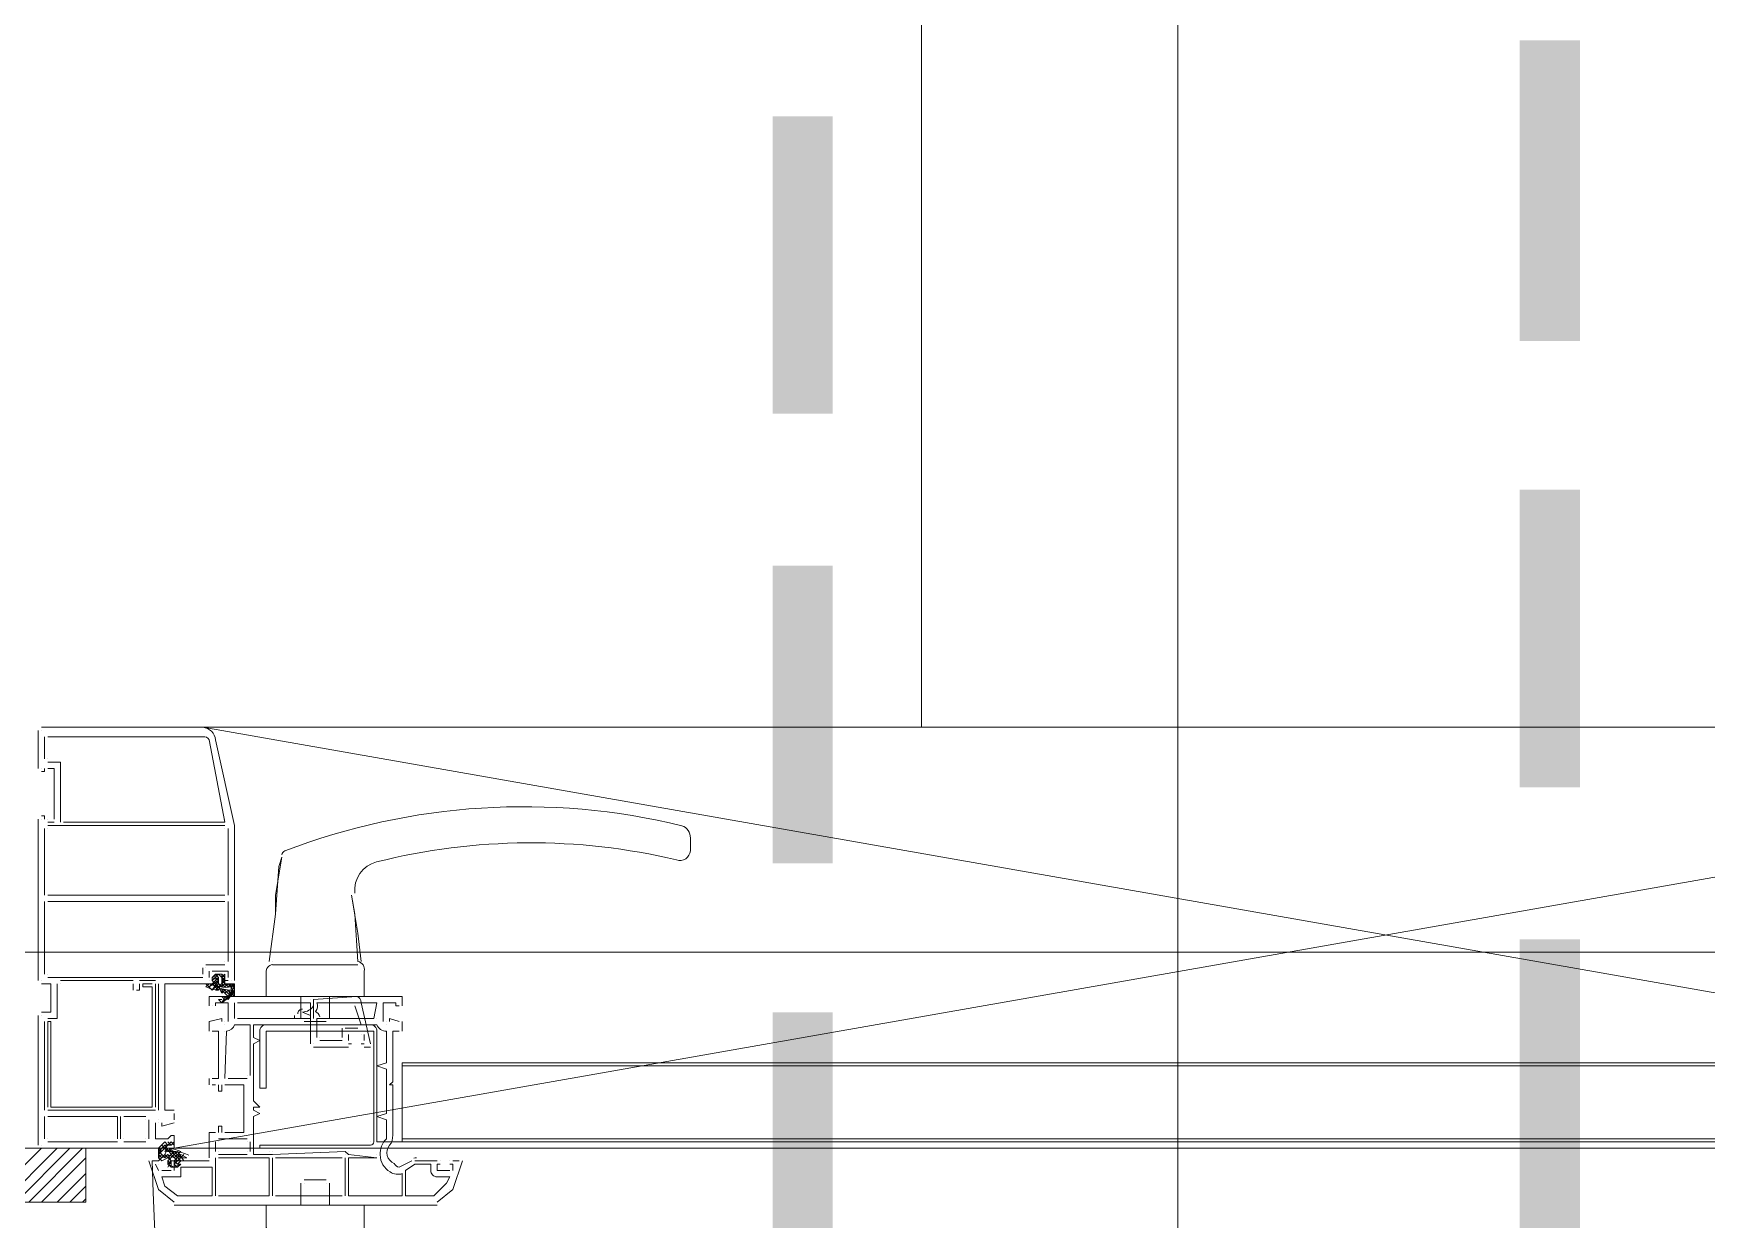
# Model space of a CAD drawing. Header units: millimetres. Extents: x 906 to 41302, y 848 to 28850.
# Drawn here: x 17777 to 18337, y 17957 to 18354 of the extents above; entities that cross this region are included whole.
import ezdxf

# ---------------------------------------------------------------- set-up
doc = ezdxf.new("R2010")
doc.units = ezdxf.units.MM
for name, color, linetype in [('PDF_X-단위세대$및$주동평면도$A-DOOR', 7, 'Continuous'), ('PDF_X-단위세대$및$주동평면도$A-FLOR-GRID', 7, 'Continuous'), ('PDF_X-단위세대$및$주동평면도$A-ST-AXIS-CEN', 7, 'Continuous'), ('PDF_X-단위세대$및$주동평면도$A-ST-AXIS-CEN-SUB', 7, 'Continuous')]:
    doc.layers.add(name, color=color, linetype=linetype)

msp = doc.modelspace()

# ---------------------------------------------------------------- linework, layer by layer
at = {"layer": 'PDF_X-단위세대$및$주동평면도$A-DOOR', "lineweight": 9}
for points in [[(17778.95, 18120.79), (17778.95, 18108.09)], [(17778.95, 18120.79), (17778.95, 18120.79)], [(17780.01, 18121.85), (17780.01, 18121.85)], [(17780.01, 18120.79), (17780.01, 18120.79)], [(17781.07, 18118.68), (17781.07, 18111.27)], [(17781.07, 18118.68), (17781.07, 18118.68)], [(17782.13, 18118.68), (17782.13, 18118.68)], [(17833.99, 18121.85), (17833.99, 18121.85)], [(17833.99, 18118.68), (17833.99, 18118.68)], [(17836.1, 18117.62), (17836.1, 18117.62)], [(17838.22, 18117.62), (17838.22, 18117.62)], [(17781.07, 18111.27), (17781.07, 18111.27)], [(17782.13, 18111.27), (17782.13, 18111.27)], [(17778.95, 18108.09), (17778.95, 18108.09)], [(17780.01, 18108.09), (17780.01, 18108.09)], [(17780.01, 18107.04), (17781.07, 18107.04), (17781.07, 18108.09)], [(17780.01, 18107.04), (17780.01, 18107.04)], [(17781.07, 18108.09), (17781.07, 18108.09)], [(17781.07, 18107.04), (17781.07, 18107.04)], [(17782.13, 18110.21), (17786.36, 18110.21), (17786.36, 18090.1)], [(17782.13, 18110.21), (17782.13, 18110.21)], [(17782.13, 18108.09), (17784.24, 18108.09), (17784.24, 18091.16)], [(17782.13, 18108.09), (17782.13, 18108.09)], [(17784.24, 18108.09), (17784.24, 18108.09)], [(17786.36, 18110.21), (17786.36, 18110.21)], [(17786.36, 18110.21), (17786.36, 18110.21)], [(17778.95, 18091.16), (17778.95, 18037.19)], [(17778.95, 18091.16), (17778.95, 18091.16)], [(17781.07, 18091.16), (17781.07, 18092.22), (17780.01, 18092.22)], [(17780.01, 18092.22), (17780.01, 18092.22)], [(17780.01, 18091.16), (17780.01, 18091.16)], [(17781.07, 18092.22), (17781.07, 18092.22)], [(17781.07, 18091.16), (17781.07, 18091.16)], [(17782.13, 18091.16), (17782.13, 18091.16)], [(17784.24, 18090.1), (17782.13, 18090.1)], [(17782.13, 18090.1), (17782.13, 18090.1)], [(17841.39, 18089.04), (17782.13, 18089.04)], [(17782.13, 18089.04), (17782.13, 18089.04)], [(17784.24, 18091.16), (17784.24, 18091.16)], [(17784.24, 18090.1), (17784.24, 18090.1)], [(17786.36, 18090.1), (17786.36, 18090.1)], [(17787.42, 18090.1), (17787.42, 18090.1)], [(17841.39, 18091.16), (17841.39, 18091.16)], [(17841.39, 18090.1), (17841.39, 18090.1)], [(17841.39, 18089.04), (17841.39, 18089.04)], [(17844.57, 18089.04), (17844.57, 18089.04)], [(17781.07, 18087.99), (17781.07, 18065.76)], [(17781.07, 18087.99), (17781.07, 18087.99)], [(17782.13, 18087.99), (17782.13, 18087.99)], [(17841.39, 18087.99), (17841.39, 18087.99)], [(17842.45, 18065.76), (17842.45, 18087.99)], [(17842.45, 18087.99), (17842.45, 18087.99)], [(17781.07, 18065.76), (17781.07, 18065.76)], [(17781.07, 18063.64), (17781.07, 18039.3)], [(17781.07, 18063.64), (17781.07, 18063.64)], [(17841.39, 18065.76), (17782.13, 18065.76)], [(17782.13, 18065.76), (17782.13, 18065.76)], [(17782.13, 18063.64), (17841.39, 18063.64)], [(17782.13, 18063.64), (17782.13, 18063.64)], [(17841.39, 18065.76), (17841.39, 18065.76)], [(17841.39, 18063.64), (17841.39, 18063.64)], [(17842.45, 18065.76), (17842.45, 18065.76)], [(17842.45, 18043.54), (17842.45, 18063.64)], [(17842.45, 18063.64), (17842.45, 18063.64)], [(17781.07, 18039.3), (17781.07, 18039.3)], [(17782.13, 18039.3), (17782.13, 18039.3)], [(17833.99, 18039.3), (17833.99, 18041.42)], [(17833.99, 18041.42), (17833.99, 18041.42)], [(17833.99, 18039.3), (17833.99, 18039.3)], [(17835.04, 18042.48), (17841.39, 18042.48)], [(17835.04, 18042.48), (17835.04, 18042.48)], [(17835.04, 18041.42), (17835.04, 18041.42)], [(17836.1, 18038.24), (17836.1, 18040.36)], [(17836.1, 18040.36), (17836.1, 18040.36)], [(17842.45, 18038.24), (17842.45, 18040.36), (17837.16, 18040.36)], [(17837.16, 18040.36), (17837.16, 18040.36)], [(17841.39, 18043.54), (17841.39, 18043.54)], [(17841.39, 18042.48), (17841.39, 18042.48)], [(17842.45, 18043.54), (17842.45, 18043.54)], [(17842.45, 18040.36), (17842.45, 18040.36)], [(17778.95, 18037.19), (17778.95, 18037.19)], [(17780.01, 18037.19), (17780.01, 18037.19)], [(17780.01, 18036.13), (17783.19, 18036.13), (17783.19, 18026.6), (17780.01, 18026.6)], [(17780.01, 18036.13), (17780.01, 18036.13)], [(17782.13, 18038.24), (17833.99, 18038.24)], [(17782.13, 18038.24), (17782.13, 18038.24)], [(17782.13, 17994.85), (17782.13, 18023.43), (17783.19, 18023.43), (17783.19, 17994.85), (17817.05, 17994.85), (17817.05, 18035.07), (17813.88, 18035.07), (17813.88, 18036.13), (17817.05, 18036.13)], [(17785.3, 18036.13), (17785.3, 18024.49), (17782.13, 18024.49)], [(17783.19, 18036.13), (17783.19, 18036.13)], [(17785.3, 18036.13), (17785.3, 18036.13)], [(17810.7, 18037.19), (17786.36, 18037.19)], [(17786.36, 18037.19), (17786.36, 18037.19)], [(17786.36, 18036.13), (17786.36, 18036.13)], [(17810.7, 18037.19), (17810.7, 18037.19)], [(17810.7, 18034.01), (17810.7, 18036.13)], [(17810.7, 18036.13), (17810.7, 18036.13)], [(17810.7, 18036.13), (17810.7, 18036.13)], [(17810.7, 18034.01), (17810.7, 18034.01)], [(17811.76, 18034.01), (17812.82, 18034.01), (17812.82, 18036.13)], [(17811.76, 18034.01), (17811.76, 18034.01)], [(17818.11, 18037.19), (17812.82, 18037.19)], [(17812.82, 18037.19), (17812.82, 18037.19)], [(17812.82, 18036.13), (17812.82, 18036.13)], [(17812.82, 18034.01), (17812.82, 18034.01)], [(17813.88, 18036.13), (17813.88, 18036.13)], [(17813.88, 18035.07), (17813.88, 18035.07)], [(17817.05, 18036.13), (17817.05, 18036.13)], [(17817.05, 18035.07), (17817.05, 18035.07)], [(17818.11, 18037.19), (17818.11, 18037.19)], [(17818.11, 18036.13), (17818.11, 17994.85)], [(17818.11, 18036.13), (17818.11, 18036.13)], [(17818.11, 18036.13), (17818.11, 18036.13)], [(17819.17, 17993.79), (17819.17, 18036.13)], [(17819.17, 18036.13), (17819.17, 18036.13)], [(17824.46, 17993.79), (17821.29, 17993.79), (17821.29, 18036.13), (17837.16, 18036.13)], [(17821.29, 18036.13), (17821.29, 18036.13)], [(17833.99, 18038.24), (17833.99, 18038.24)], [(17836.1, 18038.24), (17836.1, 18038.24)], [(17837.16, 18038.24), (17837.16, 18038.24)], [(17837.16, 18037.19), (17837.16, 18037.19)], [(17837.16, 18037.19), (17837.16, 18037.19)], [(17837.16, 18036.13), (17837.16, 18036.13)], [(17838.22, 18037.19), (17838.22, 18037.19)], [(17841.39, 18037.19), (17841.39, 18037.19)], [(17842.45, 18037.19), (17841.39, 18037.19)], [(17841.39, 18037.19), (17841.39, 18037.19)], [(17842.45, 18038.24), (17842.45, 18038.24)], [(17842.45, 18037.19), (17842.45, 18037.19)], [(17842.45, 18037.19), (17842.45, 18037.19)], [(17842.45, 18036.13), (17843.51, 18036.13)], [(17842.45, 18036.13), (17842.45, 18036.13)], [(17843.51, 18037.19), (17843.51, 18037.19)], [(17843.51, 18036.13), (17843.51, 18036.13)], [(17844.57, 18037.19), (17844.57, 18037.19)], [(17778.95, 18025.54), (17778.95, 18009.67), (17778.95, 17982.15)], [(17778.95, 18025.54), (17778.95, 18025.54)], [(17780.01, 18026.6), (17780.01, 18026.6)], [(17780.01, 18025.54), (17780.01, 18025.54)], [(17781.07, 18023.43), (17781.07, 17993.79)], [(17781.07, 18023.43), (17781.07, 18023.43)], [(17782.13, 18024.49), (17782.13, 18024.49)], [(17782.13, 18023.43), (17782.13, 18023.43)], [(17782.13, 18023.43), (17782.13, 18023.43)], [(17783.19, 18026.6), (17783.19, 18026.6)], [(17783.19, 18023.43), (17783.19, 18023.43)], [(17785.3, 18024.49), (17785.3, 18024.49)], [(17778.95, 18009.67), (17778.95, 18009.67)], [(17781.07, 17993.79), (17781.07, 17993.79)], [(17782.13, 17994.85), (17782.13, 17994.85)], [(17818.11, 17993.79), (17782.13, 17993.79)], [(17782.13, 17993.79), (17782.13, 17993.79)], [(17783.19, 17994.85), (17783.19, 17994.85)], [(17783.19, 17994.85), (17783.19, 17994.85)], [(17783.19, 17993.79), (17817.05, 17993.79)], [(17783.19, 17993.79), (17783.19, 17993.79)], [(17817.05, 17994.85), (17817.05, 17994.85)], [(17817.05, 17994.85), (17817.05, 17994.85)], [(17818.11, 17994.85), (17818.11, 17994.85)], [(17818.11, 17993.79), (17818.11, 17993.79)], [(17819.17, 17993.79), (17819.17, 17993.79)], [(17821.29, 17993.79), (17821.29, 17993.79)], [(17824.46, 17993.79), (17824.46, 17993.79)], [(17780.01, 17981.09), (17824.46, 17981.09), (17824.46, 17985.33), (17823.4, 17985.33), (17822.34, 17984.27), (17818.11, 17984.27), (17818.11, 17989.56)], [(17781.07, 17991.68), (17781.07, 17984.27)], [(17781.07, 17991.68), (17781.07, 17991.68)], [(17805.41, 17984.27), (17805.41, 17991.68), (17782.13, 17991.68)], [(17782.13, 17991.68), (17782.13, 17991.68)], [(17805.41, 17991.68), (17805.41, 17991.68)], [(17805.41, 17991.68), (17805.41, 17991.68)], [(17806.47, 17991.68), (17806.47, 17984.27)], [(17806.47, 17991.68), (17806.47, 17991.68)], [(17807.53, 17991.68), (17814.94, 17991.68)], [(17807.53, 17991.68), (17807.53, 17991.68)], [(17814.94, 17991.68), (17814.94, 17991.68)], [(17814.94, 17990.62), (17814.94, 17990.62)], [(17815.99, 17984.27), (17815.99, 17990.62)], [(17815.99, 17990.62), (17815.99, 17990.62)], [(17818.11, 17989.56), (17818.11, 17989.56)], [(17819.17, 17990.62), (17819.17, 17990.62)], [(17819.17, 17990.62), (17819.17, 17990.62)], [(17819.17, 17989.56), (17819.17, 17989.56)], [(17819.17, 17989.56), (17819.17, 17989.56)], [(17820.23, 17989.56), (17820.23, 17988.5), (17824.46, 17989.56)], [(17820.23, 17989.56), (17820.23, 17989.56)], [(17820.23, 17988.5), (17820.23, 17988.5)], [(17824.46, 17990.62), (17824.46, 17992.74)], [(17824.46, 17992.74), (17824.46, 17992.74)], [(17824.46, 17990.62), (17824.46, 17990.62)], [(17824.46, 17989.56), (17824.46, 17989.56)], [(17781.07, 17984.27), (17781.07, 17984.27)], [(17782.13, 17984.27), (17782.13, 17984.27)], [(17782.13, 17983.21), (17805.41, 17983.21)], [(17782.13, 17983.21), (17782.13, 17983.21)], [(17805.41, 17984.27), (17805.41, 17984.27)], [(17805.41, 17983.21), (17805.41, 17983.21)], [(17806.47, 17984.27), (17806.47, 17984.27)], [(17807.53, 17984.27), (17807.53, 17984.27)], [(17807.53, 17983.21), (17814.94, 17983.21)], [(17807.53, 17983.21), (17807.53, 17983.21)], [(17814.94, 17984.27), (17814.94, 17984.27)], [(17814.94, 17983.21), (17814.94, 17983.21)], [(17815.99, 17984.27), (17815.99, 17984.27)], [(17818.11, 17984.27), (17818.11, 17984.27)], [(17822.34, 17984.27), (17822.34, 17984.27)], [(17823.4, 17985.33), (17823.4, 17985.33)], [(17824.46, 17985.33), (17824.46, 17985.33)], [(17778.95, 17982.15), (17778.95, 17982.15)], [(17780.01, 17982.15), (17780.01, 17982.15)], [(17780.01, 17981.09), (17780.01, 17981.09)], [(17824.46, 17981.09), (17824.46, 17981.09)]]:
    msp.add_lwpolyline(points, dxfattribs=at)
for points in [[(17844.57, 18037.19), (17844.57, 18089.04), (17838.22, 18117.62, 0.364335), (17833.99, 18121.85), (17780.01, 18121.85)], [(17782.13, 18118.68), (17833.99, 18118.68, -0.332082), (17836.1, 18117.62), (17841.39, 18090.1), (17787.42, 18090.1)]]:
    msp.add_lwpolyline(points, format="xyb", dxfattribs=at)
at = {"layer": 'PDF_X-단위세대$및$주동평면도$A-DOOR', "lineweight": 5}
for points in [[(18624.56, 18121.85), (17833.99, 18121.85), (18635.15, 17981.09), (17824.46, 17981.09)], [(17882.67, 18042.48), (17860.44, 18042.48), (17857.27, 18042.48), (17885.84, 18042.48)], [(17841.39, 18032.95), (17842.45, 18034.01)], [(18557.89, 18009.67), (17900.66, 18009.67), (17900.66, 18008.61), (18557.89, 18008.61)], [(17900.66, 18008.61), (18557.89, 18008.61), (18557.89, 17984.27), (17900.66, 17984.27)], [(18557.89, 18008.61), (17900.66, 18008.61), (17900.66, 17984.27), (18557.89, 17984.27)], [(18557.89, 17984.27), (17900.66, 17984.27), (17900.66, 17983.21), (18557.89, 17983.21)], [(17819.17, 17981.09), (17820.23, 17980.04)], [(17819.17, 17977.92), (17820.23, 17978.98)], [(17820.23, 17982.15), (17822.34, 17980.04)], [(17825.52, 17965.22), (17821.29, 17968.39), (17820.23, 17971.57), (17826.58, 17971.57), (17826.58, 17974.74), (17837.16, 17974.74), (17837.16, 17965.22)], [(17823.4, 17974.74), (17822.34, 17975.8), (17824.46, 17974.74), (17825.52, 17974.74), (17824.46, 17975.8), (17825.52, 17974.74), (17826.58, 17975.8), (17824.46, 17974.74)]]:
    msp.add_lwpolyline(points, close=True, dxfattribs=at)
for points in [[(17884.83, 18066.38, -0.373567), (17892.06, 18076.82, -0.120468), (17992.38, 18077.51, 0.496768), (17996.97, 18080.58), (17996.97, 18084.81, 0.337816), (17994.13, 18088.94, 0.152184), (17861.39, 18080.53, 0.281934), (17860.45, 18079.16)], [(17887.96, 18031.89), (17887.96, 18040.36, 0.414215), (17885.84, 18043.54), (17884.79, 18059.41), (17883.73, 18065.76), (17885.84, 18053.06), (17886.9, 18043.54)], [(17841.39, 18038.24), (17840.34, 18037.19), (17842.45, 18035.07), (17841.39, 18036.13), (17840.34, 18038.24), (17840.34, 18039.3), (17839.28, 18039.3), (17837.16, 18037.19), (17839.28, 18035.07), (17841.39, 18036.13), (17840.34, 18035.07), (17838.22, 18037.19), (17837.16, 18036.13), (17836.1, 18036.13), (17838.69, 18035.1, 0.124773), (17843.51, 18034.01), (17844.57, 18032.95), (17843.51, 18034.01), (17843.51, 18035.07), (17844.57, 18032.95), (17844.57, 18031.89), (17842.45, 18034.01), (17843.51, 18031.89), (17841.39, 18034.01, 0.054726), (17839.27, 18034.26)], [(17844.57, 18035.07), (17843.51, 18036.13), (17844.57, 18036.13), (17842.45, 18035.07), (17843.51, 18036.13), (17841.39, 18036.13), (17841.39, 18037.19), (17841.39, 18038.24), (17840.34, 18039.3), (17838.22, 18039.3), (17837.16, 18038.24), (17837.16, 18037.19), (17838.22, 18038.24), (17839.28, 18037.19), (17837.16, 18038.24), (17839.28, 18039.3), (17841.39, 18037.19), (17841.39, 18039.3), (17840.34, 18038.24), (17840.34, 18036.13), (17841.39, 18035.07), (17842.45, 18036.13), (17843.51, 18035.07), (17844.57, 18035.07), (17842.45, 18031.89), (17840.34, 18034.01), (17840.34, 18032.95), (17841.39, 18034.01), (17840.34, 18032.95), (17839.28, 18035.07), (17837.16, 18036.13), (17839.28, 18034.01), (17839.65, 18035.14, 0.1084), (17843.51, 18035.07), (17844.57, 18036.13), (17844.57, 18032.95), (17840.34, 18029.78), (17839.28, 18030.84), (17840.34, 18030.84)], [(17855.15, 18031.89), (17855.15, 18040.36, -0.414215), (17857.8, 18042.48)], [(17837.16, 18036.13), (17836.1, 18035.07), (17839.28, 18037.19), (17837.16, 18034.01), (17839.28, 18036.13), (17837.16, 18034.01), (17835.04, 18036.13), (17836.1, 18036.13), (17835.04, 18035.07, 0.111699), (17839.28, 18034.01), (17838.22, 18034.01), (17839.28, 18035.07), (17841.39, 18037.19), (17840.34, 18036.13)], [(17869.97, 18016.02), (17869.97, 18024.49), (17869.97, 18025.54), (17867.32, 18026.6, 0.238117), (17871.03, 18028.72), (17871.03, 18030.84), (17885.32, 18031.89, -0.363981), (17886.9, 18029.78), (17890.08, 18016.02)], [(17873.14, 18025.02, 0.217441), (17871.63, 18026.86, 0.290021), (17872.09, 18029.78), (17892.19, 18029.78), (17891.14, 18024.49), (17872.09, 18024.49), (17872.09, 18018.14)], [(17841.39, 18004.38), (17841.92, 18020.25, 0.326664), (17844.57, 18022.37), (17849.86, 18022.37), (17849.86, 18005.44)], [(17900.66, 17983.21), (17892.19, 17983.21), (17892.19, 18020.25, 0.414215), (17890.08, 18022.37), (17855.15, 18022.37, 0.414215), (17853.04, 18020.25), (17853.04, 18001.2), (17855.15, 18001.2), (17855.15, 18020.25), (17891.14, 18020.25), (17891.14, 17983.21, -0.414215), (17890.08, 17982.15), (17853.04, 17982.15), (17853.04, 17981.09), (17890.08, 17981.09)], [(17899.6, 18020.25), (17897.49, 18020.25), (17897.49, 18003.32), (17896.43, 18002.26), (17897.49, 18002.26), (17897.47, 17985.48, -0.174775), (17896.42, 17982.09, 0.51519), (17897.95, 17976.05, 0.217668), (17899.6, 17974.74), (17903.84, 17976.86)], [(17820.23, 17981.09), (17819.17, 17981.09), (17821.83, 17981.09, -0.124773), (17826.58, 17980.04), (17824.46, 17977.92), (17822.34, 17978.98), (17823.4, 17976.86), (17821.29, 17978.98), (17822.34, 17977.92), (17820.23, 17976.86), (17819.17, 17977.92), (17819.17, 17981.09), (17821.29, 17983.21), (17822.34, 17982.15), (17823.4, 17983.21), (17819.17, 17978.98), (17820.23, 17981.09)], [(17826.58, 17978.98), (17828.69, 17977.92), (17828.69, 17977.92), (17827.64, 17977.92), (17826.58, 17977.92), (17824.46, 17978.98), (17822.34, 17976.86), (17824.46, 17978.98), (17825.15, 17979.96, 0.1084), (17821.29, 17980.04), (17822.34, 17981.09), (17821.29, 17978.98), (17819.17, 17976.86), (17817.05, 17976.86, 0.400381), (18642.83, 17151.61)], [(17829.29, 17978.78, 0.111699), (17824.46, 17980.04), (17826.58, 17977.92), (17827.64, 17978.98), (17824.46, 17975.8), (17825.52, 17976.86), (17823.4, 17978.98), (17821.29, 17982.15)], [(17827.64, 17976.86), (17825.52, 17980.04), (17824.46, 17978.98, -0.054726), (17822.72, 17981.14)]]:
    msp.add_lwpolyline(points, format="xyb", dxfattribs=at)
for points in [[(17858.33, 18059.41), (17858.33, 18065.76), (17860.44, 18078.46), (17859.39, 18075.29), (17858.33, 18059.41), (17856.21, 18043.54)], [(17838.22, 18037.19), (17839.28, 18038.24), (17838.22, 18039.3), (17839.28, 18038.24), (17839.28, 18036.13), (17841.39, 18035.07)], [(17838.22, 18039.3), (17838.22, 18039.3)], [(17839.28, 18039.3), (17839.28, 18039.3)], [(17840.34, 18039.3), (17840.34, 18039.3)], [(17856.21, 18043.54), (17856.21, 18043.54)], [(17857.27, 18043.54), (17857.27, 18043.54)], [(17857.27, 18043.54), (17857.27, 18043.54)], [(17860.44, 18042.48), (17882.67, 18042.48)], [(17885.84, 18043.54), (17885.84, 18043.54)], [(17835.04, 18036.13), (17835.04, 18036.13)], [(17836.1, 18037.19), (17836.1, 18037.19)], [(17836.1, 18036.13), (17836.1, 18036.13)], [(17836.1, 18036.13), (17836.1, 18036.13)], [(17837.16, 18038.24), (17837.16, 18038.24)], [(17837.16, 18037.19), (17837.16, 18037.19)], [(17837.16, 18036.13), (17837.16, 18036.13)], [(17838.22, 18038.24), (17838.22, 18038.24)], [(17838.22, 18037.19), (17838.22, 18037.19)], [(17838.22, 18035.07), (17838.22, 18035.07)], [(17839.28, 18038.24), (17839.28, 18038.24)], [(17839.28, 18036.13), (17839.28, 18036.13)], [(17839.28, 18036.13), (17839.28, 18036.13)], [(17839.28, 18034.01), (17839.28, 18034.01)], [(17840.34, 18038.24), (17840.34, 18038.24)], [(17840.34, 18036.13), (17840.34, 18036.13)], [(17842.45, 18030.84), (17844.57, 18034.01), (17840.34, 18029.78), (17841.39, 18031.89), (17842.45, 18030.84), (17841.39, 18031.89), (17840.34, 18031.89), (17841.39, 18030.84), (17840.34, 18031.89)], [(17841.39, 18038.24), (17841.39, 18038.24)], [(17841.39, 18038.24), (17841.39, 18038.24)], [(17841.39, 18038.24), (17841.39, 18038.24)], [(17841.39, 18037.19), (17841.39, 18037.19)], [(17841.39, 18037.19), (17841.39, 18037.19)], [(17841.39, 18036.13), (17841.39, 18036.13)], [(17842.45, 18034.01), (17842.45, 18034.01)], [(17843.51, 18036.13), (17843.51, 18036.13)], [(17843.51, 18035.07), (17843.51, 18035.07)], [(17843.51, 18034.01), (17843.51, 18034.01)], [(17844.57, 18036.13), (17844.57, 18036.13)], [(17844.57, 18032.95), (17844.57, 18032.95)], [(17900.66, 18028.72), (17900.66, 18031.89), (17836.1, 18031.89), (17836.1, 18028.72)], [(17836.1, 18031.89), (17836.1, 18031.89)], [(17836.1, 18028.72), (17836.1, 18028.72)], [(17837.16, 18028.72), (17837.16, 18028.72)], [(17837.16, 18028.72), (17837.16, 18028.72)], [(17838.22, 18028.72), (17838.22, 18029.78), (17842.45, 18029.78), (17842.45, 18023.43)], [(17838.22, 18029.78), (17838.22, 18029.78)], [(17838.22, 18028.72), (17838.22, 18028.72)], [(17839.28, 18030.84), (17839.28, 18030.84)], [(17840.34, 18031.89), (17840.34, 18031.89)], [(17840.34, 18030.84), (17840.34, 18030.84)], [(17840.34, 18030.84), (17840.34, 18030.84)], [(17840.34, 18029.78), (17840.34, 18029.78)], [(17841.39, 18031.89), (17841.39, 18031.89)], [(17842.45, 18029.78), (17842.45, 18029.78)], [(17844.57, 18029.78), (17844.57, 18024.49)], [(17844.57, 18029.78), (17844.57, 18029.78)], [(17845.63, 18024.49), (17869.97, 18024.49), (17869.97, 18029.78), (17845.63, 18029.78)], [(17845.63, 18029.78), (17845.63, 18029.78)], [(17866.79, 18024.49), (17866.79, 18031.89)], [(17869.97, 18030.84), (17869.97, 18030.84)], [(17869.97, 18029.78), (17869.97, 18029.78)], [(17869.97, 18029.78), (17869.97, 18029.78)], [(17869.97, 18028.72), (17869.97, 18028.72)], [(17869.97, 18028.72), (17869.97, 18028.72)], [(17871.03, 18030.84), (17871.03, 18030.84)], [(17871.03, 18029.78), (17871.03, 18024.49)], [(17871.03, 18029.78), (17871.03, 18029.78)], [(17872.09, 18029.78), (17872.09, 18029.78)], [(17884.79, 18029.78), (17873.14, 18029.78)], [(17873.14, 18028.72), (17873.14, 18028.72)], [(17876.32, 18031.89), (17876.32, 18024.49)], [(17884.79, 18028.72), (17884.79, 18028.72)], [(17886.9, 18022.37), (17884.79, 18028.72)], [(17891.14, 18029.78), (17891.14, 18029.78)], [(17892.19, 18029.78), (17892.19, 18029.78)], [(17899.6, 18028.72), (17898.54, 18028.72), (17898.54, 18029.78), (17894.31, 18029.78), (17894.31, 18023.43)], [(17894.31, 18029.78), (17894.31, 18029.78)], [(17898.54, 18029.78), (17898.54, 18029.78)], [(17898.54, 18028.72), (17898.54, 18028.72)], [(17899.6, 18028.72), (17899.6, 18028.72)], [(17900.66, 18031.89), (17900.66, 18031.89)], [(17900.66, 18028.72), (17900.66, 18028.72)], [(17840.34, 18023.43), (17840.34, 18024.49), (17836.1, 18023.43), (17836.1, 18020.25)], [(17836.1, 18023.43), (17836.1, 18023.43)], [(17837.16, 18023.43), (17837.16, 18023.43)], [(17840.34, 18024.49), (17840.34, 18024.49)], [(17840.34, 18023.43), (17840.34, 18023.43)], [(17841.39, 18023.43), (17841.39, 18023.43)], [(17841.39, 18023.43), (17841.39, 18023.43)], [(17841.39, 18022.37), (17841.39, 18022.37)], [(17841.39, 18022.37), (17841.39, 18022.37)], [(17842.45, 18023.43), (17842.45, 18023.43)], [(17844.57, 18024.49), (17844.57, 18024.49)], [(17844.57, 18022.37), (17844.57, 18022.37)], [(17845.63, 18024.49), (17845.63, 18024.49)], [(17848.8, 18022.37), (17848.8, 18022.37)], [(17849.86, 18022.37), (17849.86, 18022.37)], [(17850.92, 18022.37), (17850.92, 18022.37)], [(17855.15, 18022.37), (17855.15, 18022.37)], [(17864.68, 18025.54), (17864.68, 18024.49)], [(17865.74, 18024.49), (17865.74, 18024.49)], [(17866.79, 18026.6), (17866.79, 18026.6)], [(17866.79, 18024.49), (17866.79, 18024.49)], [(17866.79, 18024.49), (17866.79, 18024.49)], [(17867.85, 18024.49), (17867.85, 18024.49)], [(17867.85, 18023.43), (17868.91, 18023.43), (17874.2, 18023.43), (17875.26, 18023.43)], [(17869.97, 18024.49), (17869.97, 18024.49)], [(17869.97, 18022.37), (17869.97, 18022.37)], [(17871.03, 18024.49), (17871.03, 18024.49)], [(17871.03, 18022.37), (17871.03, 18022.37)], [(17872.09, 18024.49), (17872.09, 18024.49)], [(17875.26, 18024.49), (17875.26, 18024.49)], [(17885.84, 18022.37), (17885.84, 18022.37)], [(17890.08, 18022.37), (17890.08, 18022.37)], [(17891.14, 18024.49), (17891.14, 18024.49)], [(17892.19, 18024.49), (17892.19, 18024.49)], [(17892.19, 18022.37), (17892.19, 18022.37)], [(17894.31, 18023.43), (17894.31, 18023.43)], [(17895.37, 18023.43), (17895.37, 18023.43)], [(17895.37, 18023.43), (17895.37, 18023.43)], [(17895.37, 18022.37), (17895.37, 18022.37)], [(17895.37, 18022.37), (17895.37, 18022.37)], [(17899.6, 18023.43), (17896.43, 18024.49), (17896.43, 18023.43)], [(17896.43, 18024.49), (17896.43, 18024.49)], [(17896.43, 18023.43), (17896.43, 18023.43)], [(17899.6, 18023.43), (17899.6, 18023.43)], [(17900.66, 18023.43), (17900.66, 18020.25)], [(17900.66, 18023.43), (17900.66, 18023.43)], [(17836.1, 18020.25), (17836.1, 18020.25)], [(17837.16, 18020.25), (17839.28, 18020.25), (17839.28, 18004.38), (17837.16, 18004.38)], [(17837.16, 18020.25), (17837.16, 18020.25)], [(17839.28, 18020.25), (17839.28, 18020.25)], [(17841.39, 18020.25), (17841.39, 18020.25)], [(17850.92, 18018.14), (17850.92, 18018.14)], [(17850.92, 18016.02), (17850.92, 18016.02)], [(17853.04, 18020.25), (17853.04, 18020.25)], [(17853.04, 18017.08), (17853.04, 18017.08)], [(17855.15, 18020.25), (17855.15, 18020.25)], [(17871.03, 18016.02), (17871.03, 18016.02)], [(17873.14, 18018.14), (17873.14, 18018.14)], [(17880.55, 18017.08), (17873.14, 18017.08)], [(17880.55, 18021.31), (17880.55, 18018.14)], [(17880.55, 18018.14), (17880.55, 18018.14)], [(17881.61, 18021.31), (17881.61, 18021.31)], [(17885.84, 18021.31), (17881.61, 18021.31)], [(17882.67, 18020.25), (17886.9, 18020.25)], [(17882.67, 18017.08), (17882.67, 18019.19)], [(17882.67, 18019.19), (17882.67, 18019.19)], [(17882.67, 18017.08), (17882.67, 18017.08)], [(17882.67, 18016.02), (17882.67, 18016.02)], [(17883.73, 18016.02), (17882.67, 18016.02)], [(17883.73, 18016.02), (17883.73, 18016.02)], [(17886.9, 18019.19), (17886.9, 18019.19)], [(17887.96, 18016.02), (17886.9, 18016.02)], [(17886.9, 18016.02), (17886.9, 18016.02)], [(17887.96, 18017.08), (17887.96, 18019.19)], [(17887.96, 18017.08), (17887.96, 18017.08)], [(17887.96, 18016.02), (17887.96, 18016.02)], [(17890.08, 18020.25), (17890.08, 18020.25)], [(17891.14, 18020.25), (17891.14, 18020.25)], [(17892.19, 18020.25), (17892.19, 18020.25)], [(17895.37, 18020.25), (17895.37, 18020.25)], [(17897.49, 18020.25), (17897.49, 18020.25)], [(17899.6, 18020.25), (17899.6, 18020.25)], [(17899.6, 18020.25), (17899.6, 18020.25)], [(17900.66, 18020.25), (17900.66, 18020.25)], [(17882.67, 18014.96), (17871.03, 18014.96)], [(17887.96, 18014.96), (17890.08, 18014.96)], [(17848.8, 18005.44), (17848.8, 18005.44)], [(17849.86, 18005.44), (17849.86, 18005.44)], [(17892.19, 18008.61), (17892.19, 18008.61)], [(17895.37, 18009.67), (17895.37, 18009.67)], [(17895.37, 18007.55), (17895.37, 18007.55)], [(17836.1, 18002.26), (17836.1, 18004.38)], [(17836.1, 18004.38), (17836.1, 18004.38)], [(17836.1, 18002.26), (17836.1, 18002.26)], [(17837.16, 18004.38), (17837.16, 18004.38)], [(17837.16, 18002.26), (17838.22, 18002.26)], [(17837.16, 18002.26), (17837.16, 18002.26)], [(17838.22, 18002.26), (17838.22, 18002.26)], [(17839.28, 18004.38), (17839.28, 18004.38)], [(17839.28, 18002.26), (17839.28, 18000.14), (17840.34, 18000.14), (17840.34, 18002.26)], [(17839.28, 18002.26), (17839.28, 18002.26)], [(17839.28, 18000.14), (17839.28, 18000.14)], [(17840.34, 18002.26), (17840.34, 18002.26)], [(17840.34, 18000.14), (17840.34, 18000.14)], [(17841.39, 18004.38), (17841.39, 18004.38)], [(17841.39, 18002.26), (17847.74, 18002.26), (17847.74, 17986.39), (17841.39, 17986.39)], [(17841.39, 18002.26), (17841.39, 18002.26)], [(17848.8, 18004.38), (17842.45, 18004.38)], [(17842.45, 18004.38), (17842.45, 18004.38)], [(17847.74, 18002.26), (17847.74, 18002.26)], [(17848.8, 18004.38), (17848.8, 18004.38)], [(17855.15, 18001.2), (17855.15, 18001.2)], [(17896.43, 18002.26), (17896.43, 18002.26)], [(17897.49, 18003.32), (17897.49, 18003.32)], [(17897.49, 18002.26), (17897.49, 18002.26)], [(17850.92, 17996.97), (17850.92, 17996.97)], [(17850.92, 17994.85), (17850.92, 17994.85)], [(17850.92, 17993.79), (17850.92, 17993.79)], [(17853.04, 17995.91), (17853.04, 17995.91)], [(17853.04, 17994.85), (17853.04, 17994.85)], [(17853.04, 17993.79), (17853.04, 17993.79)], [(17840.34, 17986.39), (17840.34, 17988.5), (17839.28, 17988.5), (17839.28, 17986.39)], [(17839.28, 17988.5), (17839.28, 17988.5)], [(17840.34, 17988.5), (17840.34, 17988.5)], [(17850.92, 17991.68), (17850.92, 17991.68)], [(17853.04, 17992.74), (17853.04, 17992.74)], [(17892.19, 17991.68), (17892.19, 17991.68)], [(17895.37, 17992.74), (17895.37, 17992.74)], [(17895.37, 17990.62), (17895.37, 17990.62)], [(17824.46, 17983.21), (17823.4, 17982.15), (17822.34, 17983.21), (17823.4, 17982.15), (17822.34, 17982.15), (17821.29, 17982.15), (17819.17, 17980.04), (17820.23, 17978.98), (17821.29, 17977.92), (17822.34, 17978.98), (17820.23, 17977.92), (17819.17, 17978.98)], [(17822.34, 17983.21), (17822.34, 17983.21)], [(17823.4, 17983.21), (17823.4, 17983.21)], [(17824.46, 17982.15), (17823.4, 17983.21)], [(17824.46, 17983.21), (17824.46, 17983.21)], [(17838.22, 17986.39), (17836.1, 17986.39), (17836.1, 17977.92)], [(17836.1, 17986.39), (17836.1, 17986.39)], [(17838.22, 17986.39), (17838.22, 17986.39)], [(17838.22, 17983.21), (17838.22, 17980.04)], [(17838.22, 17983.21), (17838.22, 17983.21)], [(17839.28, 17986.39), (17839.28, 17986.39)], [(17848.8, 17984.27), (17839.28, 17984.27)], [(17839.28, 17984.27), (17839.28, 17984.27)], [(17839.28, 17983.21), (17839.28, 17983.21)], [(17840.34, 17986.39), (17840.34, 17986.39)], [(17841.39, 17986.39), (17841.39, 17986.39)], [(17847.74, 17986.39), (17847.74, 17986.39)], [(17848.8, 17984.27), (17848.8, 17984.27)], [(17848.8, 17983.21), (17848.8, 17983.21)], [(17849.86, 17980.04), (17849.86, 17983.21)], [(17849.86, 17983.21), (17849.86, 17983.21)], [(17890.08, 17983.21), (17890.08, 17983.21)], [(17891.14, 17983.21), (17891.14, 17983.21)], [(17892.19, 17983.21), (17892.19, 17983.21)], [(17895.37, 17984.27), (17895.37, 17984.27)], [(17897.49, 17984.27), (17897.49, 17984.27)], [(17780.01, 17981.09), (17762.02, 17963.1)], [(17785.3, 17981.09), (17767.31, 17963.1)], [(17789.54, 17981.09), (17771.54, 17963.1)], [(17793.77, 17981.09), (17775.78, 17963.1)], [(17794.83, 17977.92), (17780.01, 17963.1)], [(17824.46, 17963.1), (17819.17, 17967.34), (17815.99, 17976.86)], [(17815.99, 17976.86), (17815.99, 17976.86)], [(17817.05, 17976.86), (17817.05, 17976.86)], [(17819.17, 17981.09), (17819.17, 17981.09)], [(17819.17, 17977.92), (17819.17, 17977.92)], [(17819.17, 17976.86), (17819.17, 17976.86)], [(17820.23, 17980.04), (17820.23, 17980.04)], [(17820.23, 17980.04), (17820.23, 17980.04)], [(17820.23, 17978.98), (17820.23, 17978.98)], [(17820.23, 17978.98), (17820.23, 17978.98)], [(17820.23, 17978.98), (17820.23, 17978.98)], [(17820.23, 17977.92), (17820.23, 17977.92)], [(17820.23, 17976.86), (17820.23, 17976.86)], [(17821.29, 17980.04), (17821.29, 17980.04)], [(17822.34, 17982.15), (17822.34, 17982.15)], [(17822.34, 17981.09), (17822.34, 17981.09)], [(17823.4, 17975.8), (17822.34, 17976.86), (17822.34, 17975.8), (17823.4, 17974.74), (17825.52, 17974.74), (17826.58, 17975.8), (17825.52, 17975.8), (17826.58, 17976.86), (17824.46, 17978.98), (17823.4, 17981.09), (17822.34, 17980.04), (17823.4, 17980.04), (17824.46, 17980.04), (17823.4, 17978.98), (17822.34, 17977.92)], [(17822.34, 17981.09), (17822.34, 17981.09)], [(17822.34, 17977.92), (17822.34, 17977.92)], [(17822.34, 17976.86), (17822.34, 17976.86)], [(17822.34, 17976.86), (17822.34, 17976.86)], [(17822.34, 17975.8), (17823.4, 17976.86), (17822.34, 17974.74)], [(17823.4, 17982.15), (17823.4, 17982.15)], [(17823.4, 17974.74), (17823.4, 17975.8), (17823.4, 17976.86), (17836.1, 17976.86)], [(17823.4, 17976.86), (17823.4, 17976.86)], [(17823.4, 17976.86), (17823.4, 17976.86)], [(17824.46, 17980.04), (17824.46, 17980.04)], [(17824.46, 17973.69), (17824.46, 17975.8), (17824.46, 17976.86), (17826.58, 17978.98), (17824.46, 17976.86), (17825.52, 17975.8), (17826.58, 17975.8)], [(17824.46, 17977.92), (17824.46, 17977.92)], [(17824.46, 17976.86), (17824.46, 17976.86)], [(17824.46, 17976.86), (17824.46, 17976.86)], [(17825.52, 17978.98), (17825.52, 17978.98)], [(17826.58, 17977.92), (17826.58, 17977.92)], [(17826.58, 17976.86), (17826.58, 17976.86)], [(17827.64, 17977.92), (17827.64, 17977.92)], [(17827.64, 17977.92), (17827.64, 17977.92)], [(17827.64, 17976.86), (17827.64, 17976.86)], [(17828.69, 17977.92), (17828.69, 17977.92)], [(17836.1, 17977.92), (17836.1, 17977.92)], [(17836.1, 17976.86), (17836.1, 17976.86)], [(17838.22, 17980.04), (17838.22, 17980.04)], [(17838.22, 17977.92), (17838.22, 17965.22)], [(17838.22, 17977.92), (17838.22, 17977.92)], [(17839.28, 17980.04), (17839.28, 17980.04)], [(17839.28, 17978.98), (17848.8, 17978.98)], [(17839.28, 17978.98), (17839.28, 17978.98)], [(17839.28, 17977.92), (17856.21, 17977.92), (17856.21, 17965.22), (17839.28, 17965.22)], [(17839.28, 17977.92), (17839.28, 17977.92)], [(17848.8, 17980.04), (17848.8, 17980.04)], [(17848.8, 17978.98), (17848.8, 17978.98)], [(17849.86, 17980.04), (17849.86, 17980.04)], [(17850.92, 17980.04), (17850.92, 17980.04)], [(17850.92, 17978.98), (17850.92, 17978.98)], [(17853.04, 17982.15), (17853.04, 17982.15)], [(17853.04, 17981.09), (17853.04, 17981.09)], [(17856.21, 17980.04), (17856.21, 17980.04)], [(17856.21, 17980.04), (17856.21, 17980.04)], [(17856.21, 17978.98), (17856.21, 17978.98)], [(17856.21, 17977.92), (17856.21, 17977.92)], [(17857.27, 17980.04), (17857.27, 17980.04)], [(17857.27, 17980.04), (17857.27, 17980.04)], [(17857.27, 17978.98), (17857.27, 17978.98)], [(17857.27, 17977.92), (17857.27, 17965.22)], [(17857.27, 17977.92), (17857.27, 17977.92)], [(17858.33, 17977.92), (17880.55, 17977.92)], [(17858.33, 17977.92), (17858.33, 17977.92)], [(17880.55, 17977.92), (17880.55, 17977.92)], [(17881.61, 17980.04), (17881.61, 17980.04)], [(17881.61, 17978.98), (17881.61, 17978.98)], [(17881.61, 17965.22), (17881.61, 17977.92)], [(17881.61, 17977.92), (17881.61, 17977.92)], [(17882.67, 17980.04), (17882.67, 17980.04)], [(17882.67, 17978.98), (17882.67, 17978.98)], [(17882.67, 17977.92), (17882.67, 17977.92)], [(17890.08, 17982.15), (17890.08, 17982.15)], [(17890.08, 17981.09), (17890.08, 17981.09)], [(17892.19, 17978.98), (17892.19, 17978.98)], [(17892.19, 17977.92), (17892.19, 17977.92)], [(17895.37, 17982.15), (17895.37, 17982.15)], [(17903.84, 17976.86), (17903.84, 17976.86)], [(17912.3, 17976.86), (17904.89, 17976.86)], [(17904.89, 17976.86), (17904.89, 17976.86)], [(17912.3, 17963.1), (17917.59, 17967.34), (17920.77, 17976.86)], [(17912.3, 17976.86), (17912.3, 17976.86)], [(17913.36, 17976.86), (17913.36, 17976.86)], [(17913.36, 17976.86), (17913.36, 17976.86)], [(17916.54, 17976.86), (17916.54, 17976.86)], [(17916.54, 17976.86), (17916.54, 17976.86)], [(17919.71, 17976.86), (17917.59, 17976.86)], [(17917.59, 17976.86), (17917.59, 17976.86)], [(17919.71, 17976.86), (17919.71, 17976.86)], [(17920.77, 17976.86), (17920.77, 17976.86)], [(17794.83, 17972.63), (17785.3, 17963.1)], [(17818.11, 17975.8), (17819.17, 17973.69)], [(17818.11, 17975.8), (17818.11, 17975.8)], [(17819.17, 17975.8), (17819.17, 17975.8)], [(17819.17, 17975.8), (17819.17, 17975.8)], [(17819.17, 17973.69), (17819.17, 17973.69)], [(17823.4, 17973.69), (17820.23, 17973.69)], [(17820.23, 17973.69), (17820.23, 17973.69)], [(17820.23, 17971.57), (17820.23, 17971.57)], [(17822.34, 17975.8), (17822.34, 17975.8)], [(17822.34, 17975.8), (17822.34, 17975.8)], [(17823.4, 17975.8), (17823.4, 17975.8)], [(17823.4, 17975.8), (17823.4, 17975.8)], [(17823.4, 17975.8), (17823.4, 17975.8)], [(17823.4, 17974.74), (17823.4, 17974.74)], [(17823.4, 17974.74), (17823.4, 17974.74)], [(17823.4, 17973.69), (17823.4, 17973.69)], [(17824.46, 17975.8), (17824.46, 17975.8)], [(17824.46, 17975.8), (17824.46, 17975.8)], [(17824.46, 17974.74), (17824.46, 17974.74)], [(17824.46, 17973.69), (17824.46, 17973.69)], [(17825.52, 17975.8), (17825.52, 17975.8)], [(17825.52, 17974.74), (17825.52, 17974.74)], [(17826.58, 17975.8), (17826.58, 17975.8)], [(17826.58, 17975.8), (17826.58, 17975.8)], [(17826.58, 17974.74), (17826.58, 17974.74)], [(17826.58, 17971.57), (17826.58, 17971.57)], [(17837.16, 17974.74), (17837.16, 17974.74)], [(17896.43, 17974.74), (17896.43, 17974.74)], [(17896.43, 17972.63), (17896.43, 17972.63)], [(17899.6, 17974.74), (17899.6, 17974.74)], [(17900.66, 17972.63), (17900.66, 17972.63)], [(17901.72, 17973.69), (17901.72, 17973.69)], [(17904.89, 17975.8), (17904.89, 17975.8)], [(17910.19, 17975.8), (17910.19, 17975.8)], [(17910.19, 17973.69), (17910.19, 17973.69)], [(17916.54, 17973.69), (17912.3, 17973.69), (17912.3, 17975.8), (17913.36, 17975.8)], [(17912.3, 17975.8), (17912.3, 17975.8)], [(17912.3, 17973.69), (17912.3, 17973.69)], [(17912.3, 17971.57), (17912.3, 17971.57)], [(17913.36, 17975.8), (17913.36, 17975.8)], [(17916.54, 17975.8), (17917.59, 17975.8), (17917.59, 17973.69)], [(17916.54, 17975.8), (17916.54, 17975.8)], [(17916.54, 17973.69), (17916.54, 17973.69)], [(17916.54, 17971.57), (17916.54, 17971.57)], [(17917.59, 17975.8), (17917.59, 17975.8)], [(17917.59, 17973.69), (17917.59, 17973.69)], [(17794.83, 17968.39), (17789.54, 17963.1)], [(17819.17, 17967.34), (17819.17, 17967.34)], [(17821.29, 17968.39), (17821.29, 17968.39)], [(17866.79, 17969.45), (17866.79, 17962.04)], [(17867.85, 17970.51), (17868.91, 17970.51), (17874.2, 17970.51), (17875.26, 17970.51)], [(17867.85, 17969.45), (17867.85, 17969.45)], [(17875.26, 17969.45), (17875.26, 17969.45)], [(17876.32, 17962.04), (17876.32, 17969.45)], [(17915.48, 17969.45), (17915.48, 17969.45)], [(17916.54, 17967.34), (17916.54, 17967.34)], [(17917.59, 17967.34), (17917.59, 17967.34)], [(17794.83, 17964.16), (17793.77, 17963.1)], [(17824.46, 17963.1), (17824.46, 17963.1)], [(17912.3, 17962.04), (17824.46, 17962.04)], [(17824.46, 17962.04), (17824.46, 17962.04)], [(17825.52, 17965.22), (17825.52, 17965.22)], [(17837.16, 17965.22), (17837.16, 17965.22)], [(17838.22, 17965.22), (17838.22, 17965.22)], [(17839.28, 17965.22), (17839.28, 17965.22)], [(17856.21, 17965.22), (17856.21, 17965.22)], [(17857.27, 17965.22), (17857.27, 17965.22)], [(17858.33, 17965.22), (17858.33, 17965.22)], [(17880.55, 17965.22), (17858.33, 17965.22)], [(17858.33, 17965.22), (17858.33, 17965.22)], [(17880.55, 17965.22), (17880.55, 17965.22)], [(17881.61, 17965.22), (17881.61, 17965.22)], [(17882.67, 17965.22), (17882.67, 17965.22)], [(17899.6, 17965.22), (17899.6, 17965.22)], [(17900.66, 17965.22), (17900.66, 17965.22)], [(17901.72, 17965.22), (17901.72, 17965.22)], [(17911.24, 17965.22), (17911.24, 17965.22)], [(17912.3, 17963.1), (17912.3, 17963.1)], [(17912.3, 17962.04), (17912.3, 17962.04)]]:
    msp.add_lwpolyline(points, dxfattribs=at)
for points in [[(17892.19, 18022.37), (17871.03, 18022.37), (17869.97, 18022.37), (17850.92, 18022.37), (17850.92, 18018.14), (17853.04, 18017.08), (17850.92, 18016.02), (17850.92, 17996.97), (17853.04, 17994.85), (17850.92, 17994.85), (17850.92, 17993.79), (17853.04, 17992.74), (17850.92, 17991.68), (17850.92, 17978.98), (17857.27, 17978.98), (17881.61, 17980.04), (17882.67, 17978.98), (17892.19, 17977.92), (17882.67, 17977.92), (17882.67, 17965.22), (17900.66, 17965.22), (17900.66, 17972.63, -0.217519), (17896.6, 17973.18, -0.260906), (17893.29, 17978.86, -0.215587), (17895.37, 17984.27), (17895.37, 17990.62), (17892.19, 17991.68), (17895.37, 17992.74), (17895.37, 18007.55), (17892.19, 18008.61), (17895.37, 18009.67), (17895.37, 18020.25, -0.326664)], [(17910.19, 17973.69), (17910.19, 17975.8), (17904.89, 17975.8), (17901.72, 17973.69), (17901.72, 17965.22), (17911.24, 17965.22), (17915.48, 17969.45), (17916.54, 17971.57), (17912.3, 17971.57, -0.414215)], [(17885.84, 17952.52), (17857.8, 17953.58, -0.414215), (17855.15, 17954.64), (17855.15, 17962.04), (17887.96, 17962.04), (17887.96, 17954.64, -0.414215)]]:
    msp.add_lwpolyline(points, format="xyb", close=True, dxfattribs=at)
at = {"layer": 'PDF_X-단위세대$및$주동평면도$A-DOOR', "lineweight": 9}
msp.add_lwpolyline([(17794.83, 17963.1), (17734.5, 17963.1), (17734.5, 17981.09), (17794.83, 17981.09)], close=True, dxfattribs=at)
at = {"layer": 'PDF_X-단위세대$및$주동평면도$A-DOOR', "lineweight": 5}
for centre, radius, start, end in [((17867.32, 18026.07), 1.59, 89.9999, 180.0001), ((17905.42, 17973.16), 4.76, 89.9992, 100.608)]:
    msp.add_arc(centre, radius, start, end, dxfattribs=at)
at = {"layer": 'PDF_X-단위세대$및$주동평면도$A-FLOR-GRID', "lineweight": 5}
msp.add_lwpolyline([(18074.23, 19671.25), (18074.23, 18121.85)], dxfattribs=at)
at = {"layer": 'PDF_X-단위세대$및$주동평면도$A-ST-AXIS-CEN', "lineweight": 5}
for points in [[(16754.49, 21660.92), (16754.49, 18061.53), (17764.14, 18061.53), (17764.14, 18046.71), (19764.39, 18046.71)], [(18159.95, 19825.77), (18159.95, 16456.04), (15769.18, 16456.04)]]:
    msp.add_lwpolyline(points, dxfattribs=at)
at = {"layer": 'PDF_X-단위세대$및$주동평면도$A-ST-AXIS-CEN-SUB', "transparency": 33554559}
for points in [[(18294.36, 18351.51), (18274.25, 18351.51), (18294.36, 18250.97)], [(18274.25, 18351.51), (18294.36, 18250.97), (18274.25, 18250.97)], [(18044.59, 18326.11), (18024.49, 18326.11), (18044.59, 18226.63)], [(18024.49, 18326.11), (18044.59, 18226.63), (18024.49, 18226.63)], [(18294.36, 18201.23), (18274.25, 18201.23), (18294.36, 18101.74)], [(18274.25, 18201.23), (18294.36, 18101.74), (18274.25, 18101.74)], [(18044.59, 18175.83), (18024.49, 18175.83), (18044.59, 18076.34)], [(18024.49, 18175.83), (18044.59, 18076.34), (18024.49, 18076.34)], [(18294.36, 18050.94), (18274.25, 18050.94), (18294.36, 17951.46)], [(18274.25, 18050.94), (18294.36, 17951.46), (18274.25, 17951.46)], [(18044.59, 18026.6), (18024.49, 18026.6), (18044.59, 17926.06)], [(18024.49, 18026.6), (18044.59, 17926.06), (18024.49, 17926.06)]]:
    msp.add_solid(points, dxfattribs=at)

doc.saveas('drawing.dxf')
